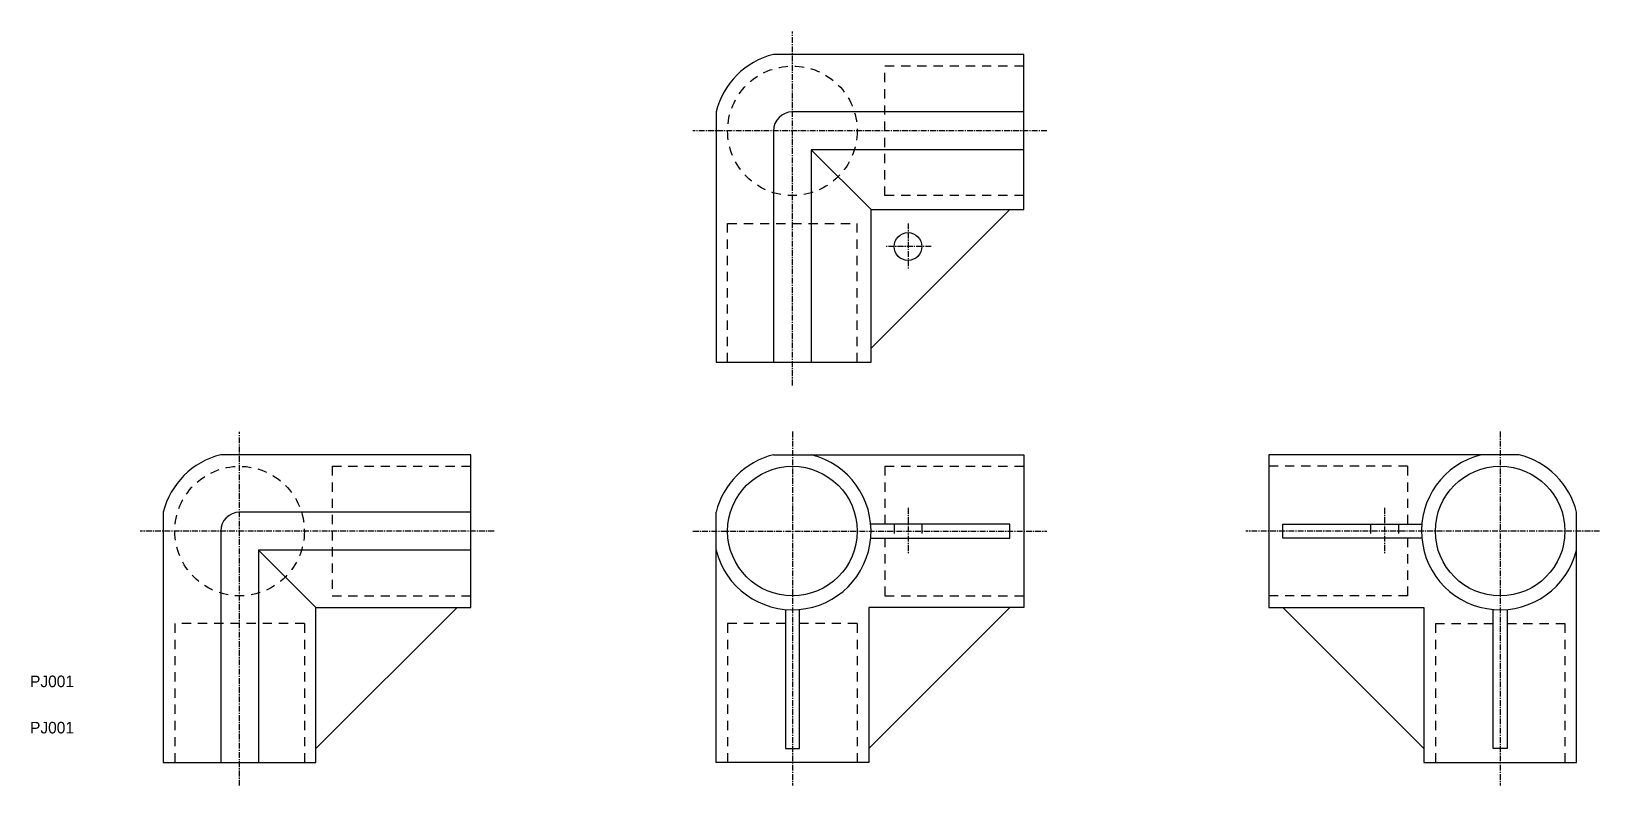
# Model space of a CAD drawing. Extents: x 0 to 339, y -5 to 158.
import ezdxf

# ---------------------------------------------------------------- set-up
doc = ezdxf.new("R2010")
doc.units = 0
doc.linetypes.add('CENTER', pattern=[2, 1.25, -0.25, 0.25, -0.25])
doc.linetypes.add('DASHED', pattern=[3.5, 2, -1.5])
doc.layers.get('0').update_dxf_attribs({"linetype": 'CONTINUOUS'})
doc.layers.add('CENTER', color=1, linetype='CENTER')

msp = doc.modelspace()

# ---------------------------------------------------------------- linework, layer by layer
at = {"color": 7, "linetype": 'CONTINUOUS'}
for p, q in [((214.79, 153), (160.7, 153)), ((214.79, 119.5), (214.79, 153)), ((148.29, 140.59), (148.29, 86.5)), ((214.79, 140.59), (164.79, 140.59)), ((160.7, 136.5), (160.7, 86.5)), ((181.79, 119.5), (168.88, 132.41)), ((214.79, 132.41), (168.88, 132.41)), ((168.88, 132.41), (168.88, 86.5)), ((211.79, 119.5), (181.79, 89.5)), ((181.79, 86.5), (181.79, 119.5)), ((181.79, 119.5), (214.79, 119.5)), ((148.29, 86.5), (181.79, 86.5)), ((160.7, 66.5), (214.79, 66.5)), ((214.79, 66.5), (214.79, 33.5)), ((321.88, 66.5), (267.79, 66.5)), ((267.79, 66.5), (267.79, 33.5)), ((148.29, 0), (148.29, 54.09)), ((211.79, 51.5), (181.72, 51.5)), ((211.79, 48.5), (211.79, 51.5)), ((270.79, 48.5), (270.79, 51.5)), ((270.79, 51.5), (300.86, 51.5)), ((334.29, 0), (334.29, 54.09)), ((181.72, 48.5), (211.79, 48.5)), ((300.86, 48.5), (270.79, 48.5)), ((163.29, 33.07), (163.29, 3)), ((166.29, 3), (166.29, 33.07)), ((211.79, 33.5), (181.29, 3)), ((181.29, 33.5), (181.29, 0)), ((214.79, 33.5), (181.29, 33.5)), ((267.79, 33.5), (301.29, 33.5)), ((270.79, 33.5), (301.29, 3)), ((301.29, 33.5), (301.29, 0)), ((316.29, 3), (316.29, 33.07)), ((319.29, 33.07), (319.29, 3)), ((181.29, 0), (148.29, 0)), ((163.29, 3), (166.29, 3)), ((301.29, 0), (334.29, 0)), ((319.29, 3), (316.29, 3))]:
    msp.add_line(p, q, dxfattribs=at)
at = {"color": 3, "linetype": 'DASHED'}
for p, q in [((184.79, 122.5), (184.79, 150.5)), ((214.79, 150.5), (184.79, 150.5)), ((214.79, 122.5), (184.79, 122.5)), ((150.79, 116.5), (178.79, 116.5)), ((150.79, 86.5), (150.79, 116.5)), ((178.79, 86.5), (178.79, 116.5)), ((65.29, 64), (65.29, 36)), ((65.29, 64), (95.29, 64)), ((184.79, 64), (184.79, 51.5)), ((184.79, 64), (214.79, 64)), ((297.79, 64), (267.79, 64)), ((297.79, 64), (297.79, 51.5)), ((186.79, 51.5), (186.79, 48.5)), ((192.79, 51.5), (192.79, 48.5)), ((289.79, 51.5), (289.79, 48.5)), ((295.79, 51.5), (295.79, 48.5)), ((184.79, 48.5), (184.79, 36)), ((297.79, 48.5), (297.79, 36)), ((65.29, 36), (95.29, 36)), ((184.79, 36), (214.79, 36)), ((297.79, 36), (267.79, 36)), ((59.29, 30), (31.29, 30)), ((31.29, 30), (31.29, 0)), ((59.29, 30), (59.29, 0)), ((150.79, 30), (150.79, 0)), ((163.29, 30), (150.79, 30)), ((178.79, 30), (166.29, 30)), ((178.79, 30), (178.79, 0)), ((303.79, 30), (316.29, 30)), ((303.79, 30), (303.79, 0)), ((319.29, 30), (331.79, 30)), ((331.79, 30), (331.79, 0))]:
    msp.add_line(p, q, dxfattribs=at)
for p, q in [((95.29, 66.5), (41.2, 66.5)), ((95.29, 33.5), (95.29, 66.5)), ((28.79, 54.09), (28.79, 0)), ((95.29, 54.09), (45.29, 54.09)), ((41.2, 50), (41.2, 0)), ((61.79, 33.5), (49.38, 45.91)), ((95.29, 45.91), (49.38, 45.91)), ((49.38, 45.91), (49.38, 0)), ((92.29, 33.5), (61.79, 3)), ((61.79, 0), (61.79, 33.5)), ((61.79, 33.5), (95.29, 33.5)), ((28.79, 0), (61.79, 0))]:
    msp.add_line(p, q)
for centre in [(164.79, 136.5), (45.29, 50)]:
    msp.add_circle(centre, 14, dxfattribs=at)
at = {"color": 7, "linetype": 'CONTINUOUS'}
for centre, radius in [((189.79, 111.5), 3), ((164.79, 50), 14), ((317.79, 50), 14)]:
    msp.add_circle(centre, radius, dxfattribs=at)
for centre, radius, start, end in [((164.79, 136.5), 17, 103.9306, 166.0694), ((45.29, 50), 17, 103.9306, 166.0694), ((164.79, 50), 17, 103.9306, 166.0694), ((317.79, 50), 17, 13.9306, 76.0694), ((45.29, 50), 4.09, 90, 180)]:
    msp.add_arc(centre, radius, start, end)
for centre, radius, start, end in [((164.79, 136.5), 4.09, 90, 180), ((164.79, 50), 17, 193.9306, 76.0694), ((317.79, 50), 17, 103.9306, 346.0694)]:
    msp.add_arc(centre, radius, start, end, dxfattribs=at)
at = {"layer": 'CENTER', "color": 1, "linetype": 'CENTER'}
for p, q in [((164.79, 81.5), (164.79, 157.99)), ((219.79, 136.5), (143.3, 136.5)), ((189.79, 116.5), (189.79, 106.5)), ((194.79, 111.5), (184.79, 111.5)), ((164.79, 71.5), (164.79, -5)), ((317.79, 71.5), (317.79, -5)), ((189.79, 55), (189.79, 45)), ((292.79, 55), (292.79, 45)), ((143.29, 50), (219.79, 50)), ((339.29, 50), (262.79, 50))]:
    msp.add_line(p, q, dxfattribs=at)
at = {"layer": 'CENTER'}
for p, q in [((45.29, -5), (45.29, 71.49)), ((100.29, 50), (23.8, 50))]:
    msp.add_line(p, q, dxfattribs=at)

# ---------------------------------------------------------------- texts
at = {"color": 7, "linetype": 'CONTINUOUS'}
for p in [(0, 16.28), (0, 6.28)]:
    msp.add_text('PJ001', height=2.5, dxfattribs=at).set_placement(p)

doc.saveas('drawing.dxf')
